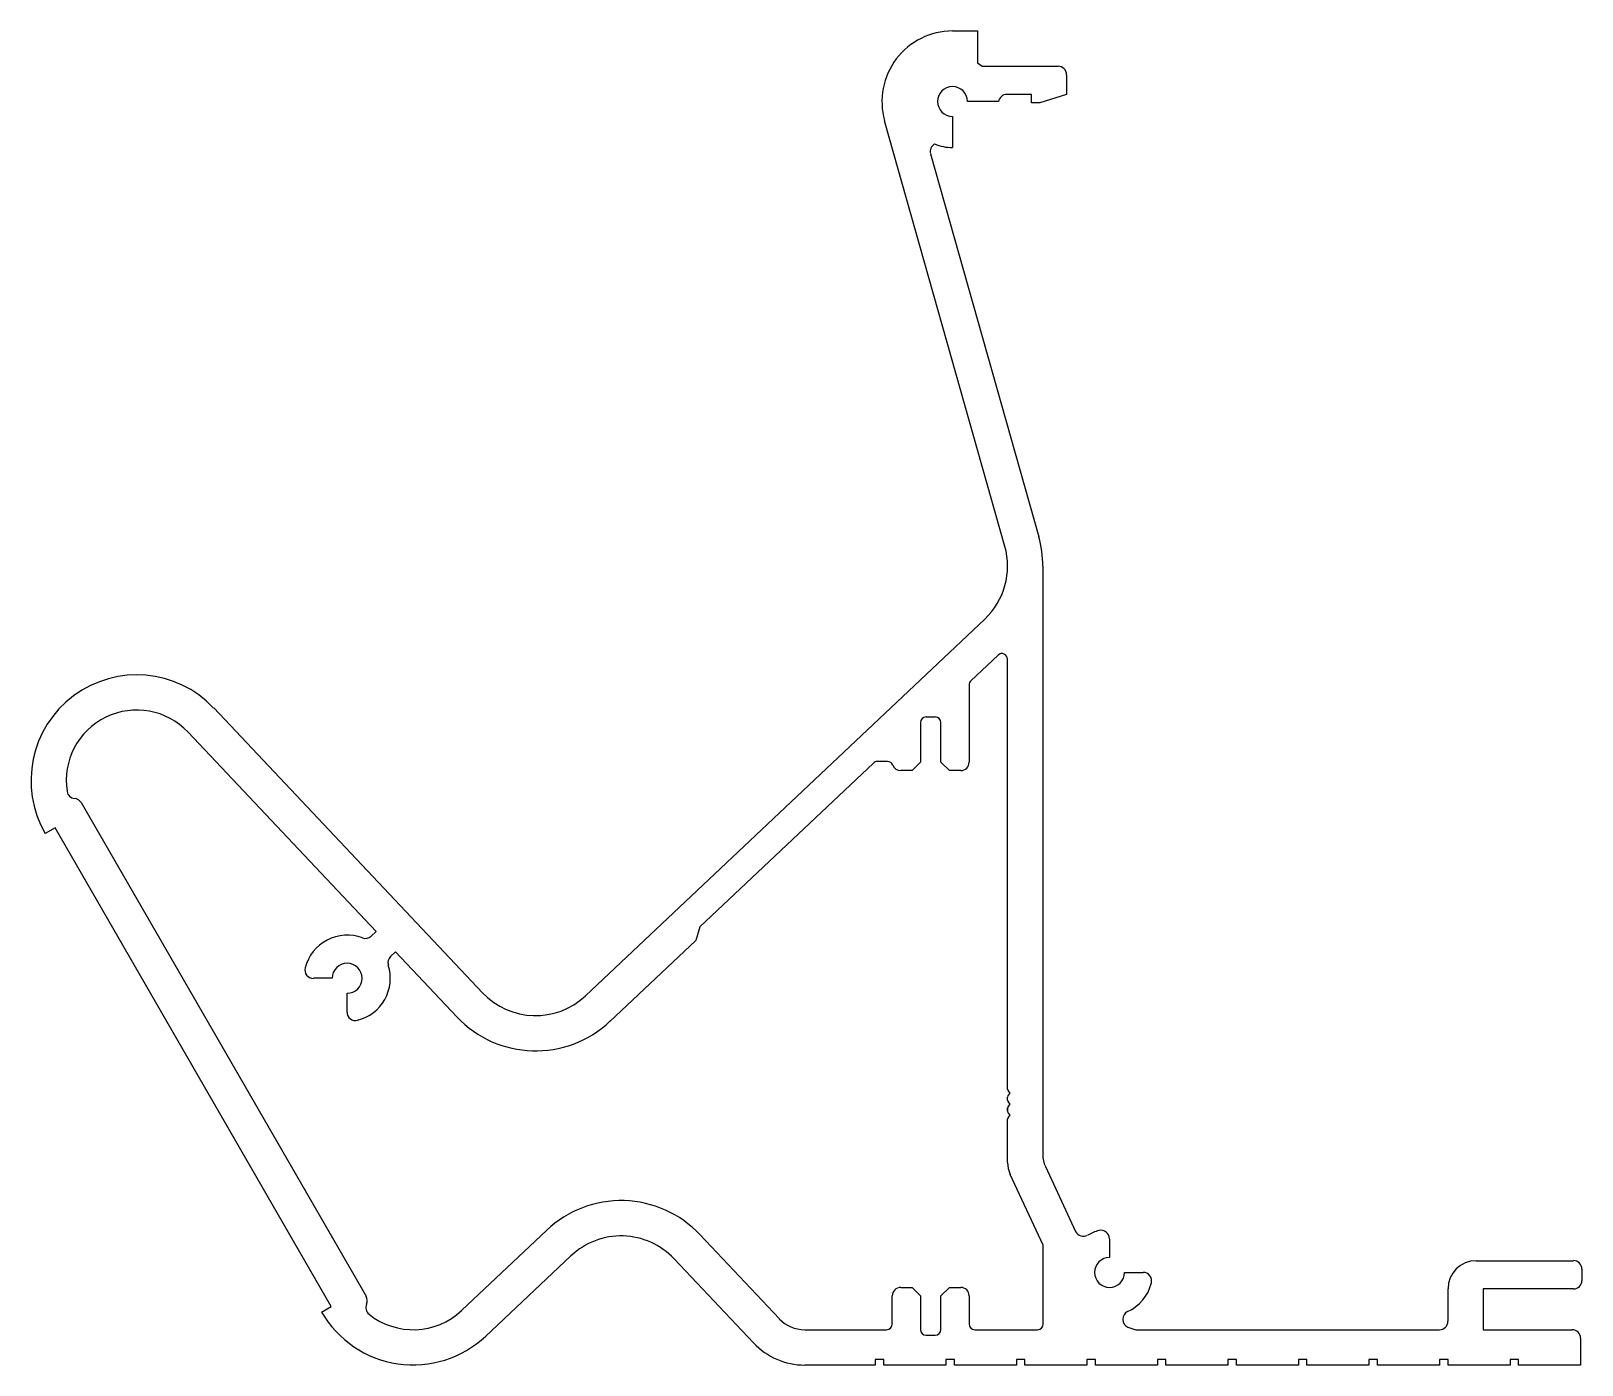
# Model space of a CAD drawing. Extents: x -77 to 63, y 0 to 120.
import ezdxf

# ---------------------------------------------------------------- set-up
doc = ezdxf.new("R2010")
doc.units = 0
doc.layers.add('1', color=4, linetype='CONTINUOUS')

msp = doc.modelspace()

# ---------------------------------------------------------------- linework, layer by layer
at = {"layer": '1', "color": 7}
for p, q in [((6.31, 120.48), (8.57, 120.48)), ((8.57, 120.48), (8.57, 117.61)), ((8.57, 117.61), (8.98, 117.3)), ((8.98, 117.3), (15.82, 117.3)), ((16.59, 116.54), (16.59, 114.76)), ((13.41, 114.76), (11.21, 114.76)), ((13.41, 114), (13.41, 114.76)), ((16.59, 114.76), (14.17, 114)), ((10.46, 114.13), (7.67, 114.13)), ((14.17, 114), (13.41, 114)), ((11.02, 74.06), (0.2, 112.4)), ((6.31, 112.77), (6.31, 109.98)), ((4.34, 109.43), (14.08, 74.92)), ((14.44, 72.28), (14.44, 19.28)), ((-26.72, 33.59), (9.21, 67.5)), ((10.41, 64.27), (7.97, 61.96)), ((11.27, 25.18), (11.27, 63.9)), ((7.81, 61.59), (7.81, 54.63)), ((-60.21, 59.51), (-36, 33.86)), ((4.76, 58.69), (3.94, 58.69)), ((-45.58, 39.38), (-62.52, 57.33)), ((3.43, 58.19), (3.43, 54.63)), ((5.27, 54.63), (5.27, 58.19)), ((-0.81, 54.55), (-16.44, 39.79)), ((0.46, 54.69), (-0.46, 54.69)), ((3.43, 54.63), (2.67, 53.87)), ((6.03, 53.87), (5.27, 54.63)), ((2.67, 53.87), (1.65, 53.87)), ((7.05, 53.87), (6.03, 53.87)), ((-72.15, 50.98), (-46.48, 6.52)), ((-74.5, 48.71), (-75.38, 48.2)), ((-49.62, 5.61), (-74.5, 48.71)), ((-46.03, 38.96), (-45.58, 39.38)), ((-16.44, 39.79), (-16.81, 38.58)), ((-16.81, 38.58), (-24.54, 31.28)), ((-43.84, 37.53), (-44.28, 37.11)), ((-38.31, 31.68), (-43.84, 37.53)), ((-49.56, 35.16), (-51.24, 35.16)), ((-48.2, 32.12), (-48.2, 33.81)), ((11.27, 24.18), (11.27, 24.47)), ((11.51, 24.83), (11.34, 25)), ((11.34, 24.65), (11.51, 24.82)), ((11.51, 23.83), (11.34, 24)), ((11.34, 23.65), (11.51, 23.82)), ((11.27, 23.18), (11.27, 23.47)), ((11.27, 23.47), (11.27, 23.18)), ((11.27, 23.18), (11.27, 23.47)), ((11.27, 23.47), (11.27, 23.18)), ((11.27, 23.18), (11.27, 23.47)), ((11.27, 18.57), (11.27, 22.47)), ((11.27, 22.47), (11.27, 22.47)), ((11.27, 22.47), (11.27, 22.47)), ((11.51, 22.83), (11.34, 23)), ((11.34, 22.65), (11.51, 22.82)), ((14.68, 18.2), (17.4, 12.37)), ((14.48, 11.13), (11.51, 17.5)), ((-37.89, 5.24), (-30.22, 12.48)), ((-16.45, 12.08), (-9.29, 4.51)), ((20.45, 11.71), (20.45, 10.03)), ((-28.04, 10.17), (-35.71, 2.93)), ((-11.6, 2.33), (-18.75, 9.9)), ((14.48, 4.02), (14.48, 11.13)), ((21.8, 8.67), (23.48, 8.67)), ((53.47, 9.73), (62.23, 9.73)), ((62.99, 8.97), (62.99, 7.95)), ((1.65, 7.32), (2.67, 7.32)), ((2.67, 7.32), (3.43, 6.56)), ((5.27, 6.56), (6.03, 7.32)), ((6.03, 7.32), (7.05, 7.32)), ((50.93, 4.27), (50.93, 7.19)), ((62.23, 7.19), (54.1, 7.19)), ((54.1, 7.19), (54.1, 3.51)), ((-50.5, 5.1), (-49.62, 5.61)), ((0.89, 4.02), (0.89, 6.56)), ((3.43, 6.56), (3.43, 3.52)), ((5.27, 3.52), (5.27, 6.56)), ((7.81, 6.56), (7.81, 4.02)), ((-6.99, 3.51), (0.38, 3.51)), ((3.94, 3.02), (4.76, 3.02)), ((8.32, 3.51), (13.97, 3.51)), ((22.82, 3.51), (50.16, 3.51)), ((54.1, 3.51), (62.1, 3.51)), ((62.86, 2.75), (62.86, 0.33)), ((-0.64, 0.33), (-6.99, 0.33)), ((0.13, 0.84), (-0.64, 0.84)), ((-0.64, 0.84), (-0.64, 0.33)), ((0.13, 0.33), (0.13, 0.84)), ((5.71, 0.33), (0.13, 0.33)), ((6.48, 0.84), (5.71, 0.84)), ((5.71, 0.84), (5.71, 0.33)), ((6.48, 0.33), (6.48, 0.84)), ((12.06, 0.33), (6.48, 0.33)), ((12.83, 0.84), (12.06, 0.84)), ((12.06, 0.84), (12.06, 0.33)), ((12.83, 0.33), (12.83, 0.84)), ((18.41, 0.33), (12.83, 0.33)), ((19.18, 0.84), (18.41, 0.84)), ((18.41, 0.84), (18.41, 0.33)), ((19.18, 0.33), (19.18, 0.84)), ((24.76, 0.33), (19.18, 0.33)), ((25.53, 0.84), (24.76, 0.84)), ((24.76, 0.84), (24.76, 0.33)), ((25.53, 0.33), (25.53, 0.84)), ((31.11, 0.33), (25.53, 0.33)), ((31.88, 0.84), (31.11, 0.84)), ((31.11, 0.84), (31.11, 0.33)), ((31.88, 0.33), (31.88, 0.84)), ((37.46, 0.33), (31.88, 0.33)), ((38.23, 0.84), (37.46, 0.84)), ((37.46, 0.84), (37.46, 0.33)), ((38.23, 0.33), (38.23, 0.84)), ((43.81, 0.33), (38.23, 0.33)), ((44.58, 0.84), (43.81, 0.84)), ((43.81, 0.84), (43.81, 0.33)), ((44.58, 0.33), (44.58, 0.84)), ((50.16, 0.33), (44.58, 0.33)), ((50.93, 0.84), (50.16, 0.84)), ((50.16, 0.84), (50.16, 0.33)), ((50.93, 0.33), (50.93, 0.84)), ((56.51, 0.33), (50.93, 0.33)), ((57.28, 0.84), (56.51, 0.84)), ((56.51, 0.84), (56.51, 0.33)), ((57.28, 0.33), (57.28, 0.84)), ((62.86, 0.33), (57.28, 0.33))]:
    msp.add_line(p, q, dxfattribs=at)
for centre, radius, start, end in [((6.31, 114.13), 6.35, 90, 195.7589), ((15.82, 116.54), 0.762, 360, 90), ((6.31, 114.13), 1.35, 0, 270), ((11.21, 114), 0.762, 90, 170.4059), ((5.07, 109.64), 0.762, 119.1338, 195.7589), ((6.31, 114.13), 4.15, 247.132, 270), ((4.7, 72.28), 6.57, 313.3453, 15.7589), ((4.7, 72.28), 9.75, 0, 15.7589), ((10.76, 63.9), 0.508, 360, 133.3453), ((-67.14, 52.97), 9.52, 43.3453, 210), ((8.32, 61.59), 0.508, 133.3453, 180), ((-67.14, 52.97), 6.35, 43.3488, 188.7852), ((3.94, 58.19), 0.508, 90, 180), ((4.76, 58.19), 0.508, 360, 90), ((-0.46, 54.18), 0.508, 90, 133.3453), ((0.46, 54.18), 0.508, 20.7387, 90), ((7.05, 54.63), 0.762, 270, 0), ((1.65, 54.63), 0.762, 200.7387, 270), ((-72.66, 52.11), 0.762, 188.7852, 264.4275), ((-72.81, 50.6), 0.762, 30, 84.4275), ((-48.2, 35.16), 3.89, 69.2224, 165.9181), ((-46.55, 39.51), 0.762, 249.2224, 313.3453), ((-48.2, 35.16), 1.35, 270, 180), ((-48.2, 35.16), 3.89, 284.0819, 17.4681), ((-43.76, 36.56), 0.762, 133.3453, 197.4681), ((-51.24, 35.92), 0.762, 165.9181, 270), ((-31.23, 38.37), 6.57, 223.3453, 313.3453), ((-47.44, 32.12), 0.762, 180, 284.0819), ((-31.23, 38.37), 9.74, 223.3453, 313.3453), ((11.52, 25.18), 0.25, 180, 225), ((11.52, 24.47), 0.25, 135, 180), ((11.52, 24.18), 0.25, 180, 225), ((11.51, 24.82), 0.008, 315, 45), ((11.51, 23.83), 0.008, 315, 45), ((11.52, 23.47), 0.25, 135, 180), ((11.52, 23.18), 0.25, 180, 225), ((11.52, 22.47), 0.25, 135, 180), ((11.51, 22.83), 0.008, 315, 45), ((13.81, 18.57), 2.54, 180, 205), ((16.98, 19.28), 2.54, 180, 205), ((-23.53, 5.39), 9.75, 43.3453, 133.3453), ((-23.53, 5.39), 6.57, 43.3453, 133.3453), ((18.09, 12.69), 0.762, 205, 300.3576), ((20.45, 8.67), 3.89, 104.0819, 120.3576), ((19.68, 11.71), 0.762, 0, 104.0819), ((20.45, 8.67), 1.35, 90, 360), ((23.48, 7.91), 0.762, 345.9181, 90), ((53.47, 7.19), 2.54, 90, 180), ((62.23, 8.97), 0.762, 360, 90), ((1.65, 6.56), 0.762, 90, 180), ((7.05, 6.56), 0.762, 360, 90), ((20.45, 8.67), 3.89, 294.8156, 345.9181), ((62.23, 7.95), 0.762, 270, 0), ((-45.75, 5.5), 0.762, 155.5725, 231.2109), ((-47.14, 6.13), 0.762, 335.5725, 30), ((-42.25, 9.86), 9.52, 210, 313.3453), ((-42.25, 9.86), 6.35, 231.2109, 313.3453), ((-6.99, 6.68), 3.17, 223.3453, 270), ((22.4, 4.45), 0.762, 114.8156, 247.0203), ((50.16, 4.27), 0.762, 270, 0), ((0.38, 4.02), 0.508, 270, 0), ((3.94, 3.52), 0.508, 180, 270), ((4.76, 3.52), 0.508, 270, 0), ((8.32, 4.02), 0.508, 180, 270), ((13.97, 4.02), 0.508, 270, 0), ((23.92, 8.03), 4.66, 247.0203, 256.2635), ((62.1, 2.75), 0.762, 360, 90), ((-6.99, 6.68), 6.35, 223.3453, 270)]:
    msp.add_arc(centre, radius, start, end, dxfattribs=at)

doc.saveas('drawing.dxf')
